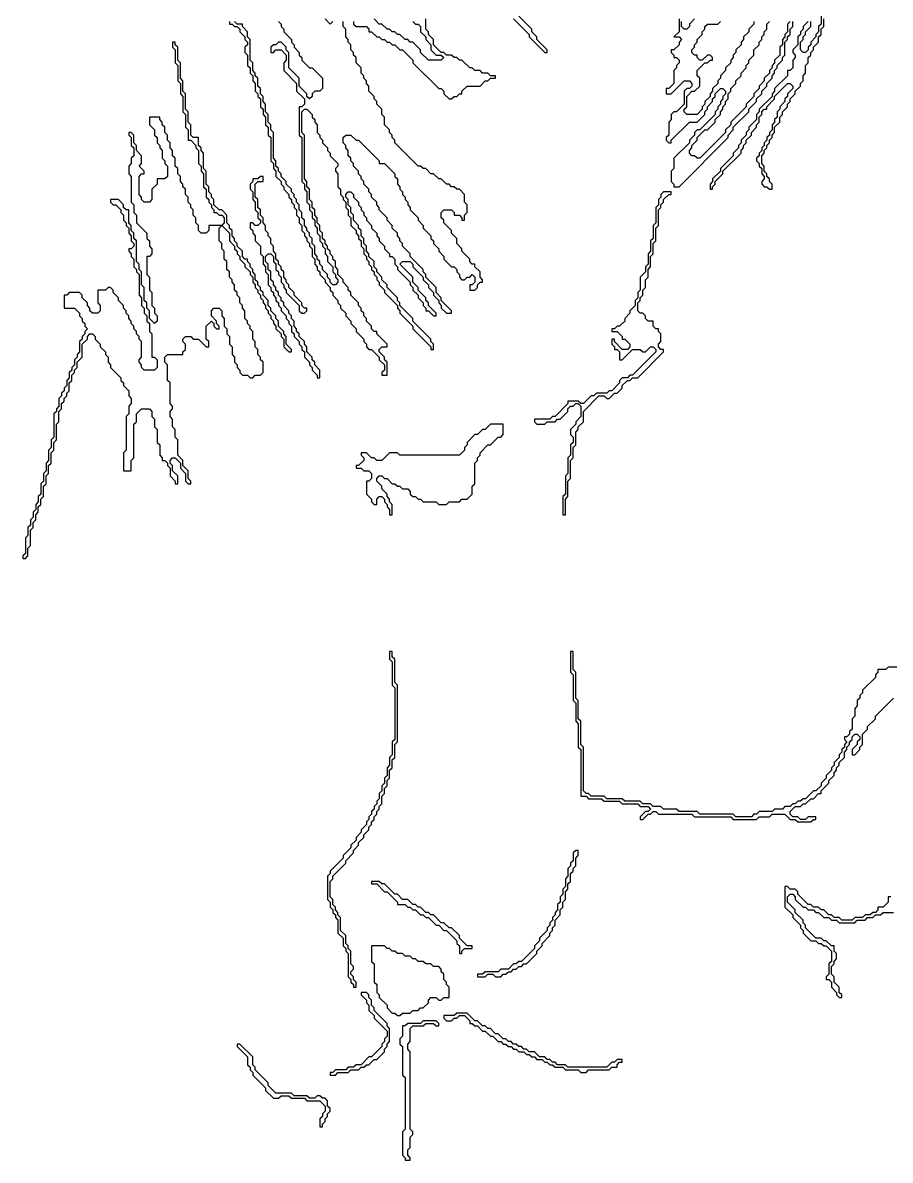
# Model space of a CAD drawing. Header units: metres. Extents: x 0 to 100, y 0 to 128.
# Drawn here: x 47.93 to 56.32, y 103.8 to 114.81 of the extents above; entities that cross this region are included whole.
import ezdxf

# ---------------------------------------------------------------- set-up
doc = ezdxf.new("R2010")
doc.units = ezdxf.units.M

msp = doc.modelspace()

# ---------------------------------------------------------------- linework, layer by layer
for points in [[(52.675, 114.85), (52.825, 114.7), (52.825, 114.675), (52.975, 114.525), (53, 114.525), (53, 114.55), (52.9, 114.65), (52.9, 114.675), (52.85, 114.725), (52.85, 114.75), (52.725, 114.875)], [(55.65, 114.875), (55.65, 114.8), (55.625, 114.775), (55.625, 114.725), (55.6, 114.7), (55.6, 114.675), (55.55, 114.625), (55.55, 114.6), (55.525, 114.575), (55.525, 114.55), (55.5, 114.525), (55.475, 114.525), (55.45, 114.55), (55.45, 114.625), (55.475, 114.65), (55.475, 114.675), (55.5, 114.7), (55.5, 114.725), (55.55, 114.775), (55.55, 114.825)], [(49.925, 114.825), (49.925, 114.8), (49.95, 114.8), (49.975, 114.775), (50, 114.775), (50.025, 114.75), (50.025, 114.725), (50.075, 114.675), (50.075, 114.65), (50.1, 114.625), (50.1, 114.6), (50.075, 114.575), (50.075, 114.525), (50.1, 114.5), (50.1, 114.4), (50.125, 114.375), (50.125, 114.325), (50.15, 114.3), (50.15, 114.25), (50.175, 114.225), (50.175, 114.15), (50.2, 114.125), (50.2, 114.1), (50.225, 114.075), (50.225, 114), (50.25, 113.975), (50.25, 113.925), (50.275, 113.9), (50.275, 113.825), (50.3, 113.8), (50.3, 113.725), (50.325, 113.7), (50.325, 113.475), (50.35, 113.45), (50.35, 113.4), (50.375, 113.375), (50.375, 113.325), (50.425, 113.275), (50.425, 113.25), (50.45, 113.225), (50.45, 113.2), (50.5, 113.15), (50.5, 113.125), (50.525, 113.1), (50.525, 113.075), (50.55, 113.05), (50.55, 113.025), (50.575, 113), (50.575, 112.95), (50.6, 112.925), (50.6, 112.875), (50.625, 112.85), (50.625, 112.8), (50.65, 112.775), (50.65, 112.75), (50.675, 112.725), (50.675, 112.7), (50.7, 112.675), (50.7, 112.65), (50.725, 112.625), (50.725, 112.55), (50.75, 112.525), (50.75, 112.475), (50.775, 112.45), (50.775, 112.425), (50.8, 112.4), (50.8, 112.375), (50.85, 112.325), (50.85, 112.3), (50.9, 112.25), (50.9, 112.225), (50.925, 112.2), (50.925, 112.175), (50.975, 112.125), (50.975, 112.1), (51, 112.075), (51, 112.05), (51.05, 112), (51.05, 111.975), (51.1, 111.925), (51.1, 111.9), (51.15, 111.85), (51.15, 111.825), (51.225, 111.75), (51.225, 111.725), (51.25, 111.7), (51.25, 111.675), (51.275, 111.65), (51.3, 111.65), (51.375, 111.575), (51.375, 111.55), (51.425, 111.5), (51.425, 111.45), (51.4, 111.425), (51.4, 111.4), (51.45, 111.4), (51.45, 111.525), (51.425, 111.55), (51.425, 111.575), (51.375, 111.625), (51.375, 111.65), (51.4, 111.675), (51.45, 111.675), (51.45, 111.7), (51.35, 111.8), (51.35, 111.825), (51.325, 111.825), (51.3, 111.85), (51.3, 111.875), (51.25, 111.925), (51.25, 111.95), (51.225, 111.975), (51.225, 112), (51.2, 112.025), (51.2, 112.05), (51.175, 112.075), (51.175, 112.1), (51.1, 112.175), (51.1, 112.2), (51.075, 112.225), (51.075, 112.25), (51.025, 112.3), (51.025, 112.325), (50.975, 112.375), (50.975, 112.425), (50.95, 112.45), (50.95, 112.5), (50.925, 112.525), (50.925, 112.55), (50.9, 112.575), (50.9, 112.6), (50.875, 112.625), (50.875, 112.65), (50.85, 112.675), (50.85, 112.7), (50.825, 112.725), (50.825, 112.775), (50.8, 112.8), (50.8, 112.85), (50.775, 112.875), (50.775, 112.925), (50.75, 112.95), (50.75, 113), (50.725, 113.025), (50.725, 113.075), (50.7, 113.1), (50.7, 113.2), (50.675, 113.225), (50.675, 113.275), (50.65, 113.3), (50.65, 113.725), (50.625, 113.75), (50.625, 113.95), (50.65, 113.975), (50.675, 113.975), (50.725, 113.925), (50.725, 113.9), (50.75, 113.875), (50.75, 113.85), (50.775, 113.825), (50.775, 113.75), (50.8, 113.725), (50.8, 113.7), (50.825, 113.675), (50.825, 113.65), (50.875, 113.6), (50.875, 113.575), (50.9, 113.55), (50.9, 113.525), (50.975, 113.45), (50.975, 113.425), (50.95, 113.4), (50.95, 113.375), (50.975, 113.35), (50.975, 113.225), (51, 113.2), (51, 113.15), (51.025, 113.125), (51.025, 113.1), (51.05, 113.075), (51.05, 113.025), (51.075, 113), (51.075, 112.95), (51.1, 112.925), (51.1, 112.85), (51.15, 112.8), (51.15, 112.775), (51.175, 112.75), (51.175, 112.725), (51.2, 112.7), (51.2, 112.65), (51.225, 112.625), (51.225, 112.575), (51.25, 112.55), (51.25, 112.525), (51.275, 112.5), (51.275, 112.475), (51.3, 112.45), (51.3, 112.425), (51.325, 112.4), (51.325, 112.375), (51.35, 112.35), (51.35, 112.325), (51.375, 112.3), (51.375, 112.275), (51.425, 112.225), (51.425, 112.2), (51.55, 112.075), (51.55, 112.05), (51.575, 112.025), (51.575, 112), (51.7, 111.875), (51.7, 111.85), (51.875, 111.675), (51.875, 111.65), (51.9, 111.65), (51.9, 111.7), (51.875, 111.725), (51.875, 111.75), (51.7, 111.925), (51.7, 111.95), (51.575, 112.075), (51.575, 112.1), (51.55, 112.125), (51.55, 112.15), (51.45, 112.25), (51.45, 112.275), (51.4, 112.325), (51.4, 112.35), (51.35, 112.4), (51.35, 112.425), (51.325, 112.45), (51.325, 112.5), (51.275, 112.55), (51.275, 112.575), (51.25, 112.6), (51.25, 112.65), (51.225, 112.675), (51.225, 112.725), (51.2, 112.75), (51.2, 112.8), (51.175, 112.825), (51.175, 112.85), (51.125, 112.9), (51.125, 112.95), (51.1, 112.975), (51.1, 113.025), (51.075, 113.05), (51.075, 113.1), (51.05, 113.125), (51.05, 113.15), (51.075, 113.175), (51.1, 113.175), (51.125, 113.15), (51.125, 113.125), (51.175, 113.075), (51.175, 113.05), (51.2, 113.025), (51.2, 113), (51.225, 112.975), (51.225, 112.95), (51.25, 112.925), (51.25, 112.9), (51.3, 112.85), (51.3, 112.825), (51.35, 112.775), (51.35, 112.75), (51.375, 112.725), (51.375, 112.7), (51.425, 112.65), (51.425, 112.625), (51.475, 112.575), (51.475, 112.55), (51.5, 112.55), (51.525, 112.525), (51.525, 112.475), (51.55, 112.45), (51.55, 112.425), (51.675, 112.3), (51.675, 112.275), (51.7, 112.25), (51.7, 112.225), (51.75, 112.175), (51.75, 112.15), (51.8, 112.1), (51.8, 112.075), (51.825, 112.05), (51.825, 112.025), (51.85, 112.025), (51.9, 111.975), (51.925, 111.975), (51.925, 112), (51.85, 112.075), (51.85, 112.1), (51.825, 112.125), (51.825, 112.15), (51.75, 112.225), (51.75, 112.25), (51.7, 112.3), (51.7, 112.35), (51.575, 112.475), (51.6, 112.5), (51.675, 112.5), (51.7, 112.475), (51.7, 112.45), (51.8, 112.35), (51.8, 112.325), (51.85, 112.275), (51.85, 112.25), (51.9, 112.2), (51.9, 112.175), (51.95, 112.125), (51.95, 112.1), (51.975, 112.075), (51.975, 112.05), (52.025, 112), (52.075, 112), (52.075, 112.025), (51.975, 112.125), (51.975, 112.15), (51.925, 112.2), (51.925, 112.25), (51.825, 112.35), (51.825, 112.375), (51.8, 112.4), (51.8, 112.425), (51.675, 112.55), (51.675, 112.575), (51.6, 112.65), (51.6, 112.675), (51.575, 112.7), (51.575, 112.725), (51.55, 112.75), (51.55, 112.775), (51.5, 112.825), (51.5, 112.85), (51.45, 112.9), (51.45, 112.925), (51.375, 113), (51.375, 113.025), (51.35, 113.05), (51.35, 113.075), (51.3, 113.125), (51.3, 113.15), (51.275, 113.175), (51.275, 113.2), (51.225, 113.25), (51.225, 113.275), (51.2, 113.3), (51.2, 113.325), (51.175, 113.35), (51.175, 113.375), (51.125, 113.425), (51.125, 113.45), (51.1, 113.475), (51.1, 113.5), (51.075, 113.525), (51.075, 113.575), (51.05, 113.6), (51.05, 113.625), (51.025, 113.65), (51.025, 113.7), (51.05, 113.725), (51.1, 113.725), (51.15, 113.675), (51.175, 113.675), (51.375, 113.475), (51.375, 113.45), (51.425, 113.45), (51.525, 113.35), (51.525, 113.325), (51.55, 113.3), (51.55, 113.25), (51.575, 113.225), (51.575, 113.2), (51.6, 113.175), (51.6, 113.15), (51.625, 113.125), (51.625, 113.1), (51.65, 113.075), (51.65, 113.05), (51.675, 113.025), (51.675, 113), (51.75, 112.925), (51.75, 112.9), (51.8, 112.85), (51.8, 112.825), (51.875, 112.75), (51.875, 112.725), (51.9, 112.7), (51.9, 112.675), (51.95, 112.625), (51.95, 112.6), (52, 112.55), (52, 112.525), (52.075, 112.45), (52.1, 112.45), (52.125, 112.425), (52.125, 112.4), (52.15, 112.375), (52.15, 112.35), (52.175, 112.325), (52.2, 112.325), (52.225, 112.35), (52.25, 112.35), (52.275, 112.375), (52.3, 112.35), (52.3, 112.3), (52.275, 112.275), (52.25, 112.275), (52.25, 112.225), (52.3, 112.225), (52.325, 112.25), (52.325, 112.275), (52.35, 112.3), (52.375, 112.3), (52.375, 112.325), (52.35, 112.35), (52.35, 112.4), (52.3, 112.45), (52.3, 112.475), (52.275, 112.475), (52.25, 112.5), (52.25, 112.525), (52.175, 112.6), (52.175, 112.625), (52.125, 112.675), (52.125, 112.725), (52.075, 112.775), (52.075, 112.8), (52, 112.875), (52, 112.9), (51.975, 112.925), (51.975, 112.975), (52, 113), (52.075, 113), (52.1, 112.975), (52.1, 112.95), (52.15, 112.95), (52.175, 112.925), (52.175, 112.9), (52.2, 112.9), (52.2, 112.95), (52.225, 112.975), (52.225, 113.05), (52.2, 113.075), (52.2, 113.15), (52.15, 113.2), (52.125, 113.2), (52.1, 113.225), (52.075, 113.225), (52.05, 113.25), (52.025, 113.25), (51.975, 113.3), (51.95, 113.3), (51.9, 113.35), (51.875, 113.35), (51.825, 113.4), (51.8, 113.4), (51.775, 113.425), (51.75, 113.425), (51.525, 113.65), (51.525, 113.675), (51.5, 113.7), (51.5, 113.725), (51.475, 113.75), (51.475, 113.775), (51.425, 113.825), (51.425, 113.9), (51.4, 113.925), (51.4, 113.975), (51.35, 114.025), (51.35, 114.05), (51.325, 114.075), (51.325, 114.1), (51.275, 114.15), (51.275, 114.2), (51.25, 114.225), (51.25, 114.25), (51.225, 114.275), (51.225, 114.3), (51.2, 114.325), (51.2, 114.375), (51.15, 114.425), (51.15, 114.475), (51.125, 114.5), (51.125, 114.525), (51.1, 114.55), (51.1, 114.6), (51.075, 114.625), (51.075, 114.65), (51.05, 114.675), (51.05, 114.75), (51.025, 114.775), (51.025, 114.825)], [(50.4, 114.825), (50.425, 114.8), (50.425, 114.775), (50.45, 114.75), (50.45, 114.725), (50.525, 114.65), (50.525, 114.625), (50.55, 114.6), (50.55, 114.575), (50.6, 114.525), (50.6, 114.5), (50.625, 114.475), (50.625, 114.45), (50.7, 114.375), (50.725, 114.375), (50.825, 114.275), (50.825, 114.175), (50.8, 114.15), (50.75, 114.15), (50.725, 114.125), (50.725, 114.1), (50.7, 114.075), (50.675, 114.1), (50.675, 114.125), (50.6, 114.2), (50.6, 114.275), (50.5, 114.375), (50.5, 114.525), (50.475, 114.55), (50.475, 114.575), (50.425, 114.625), (50.4, 114.625), (50.375, 114.6), (50.35, 114.6), (50.325, 114.575), (50.325, 114.525), (50.35, 114.525), (50.375, 114.55), (50.425, 114.55), (50.475, 114.5), (50.475, 114.45), (50.45, 114.425), (50.45, 114.35), (50.575, 114.225), (50.575, 114.15), (50.65, 114.075), (50.65, 114.025), (50.625, 114), (50.6, 114), (50.6, 113.725), (50.625, 113.7), (50.625, 113.275), (50.65, 113.25), (50.65, 113.2), (50.675, 113.175), (50.675, 113.075), (50.7, 113.05), (50.7, 113), (50.725, 112.975), (50.725, 112.925), (50.75, 112.9), (50.75, 112.85), (50.775, 112.825), (50.775, 112.775), (50.8, 112.75), (50.8, 112.7), (50.825, 112.675), (50.825, 112.65), (50.85, 112.625), (50.85, 112.575), (50.875, 112.55), (50.875, 112.5), (50.925, 112.45), (50.925, 112.4), (50.95, 112.375), (50.95, 112.35), (50.975, 112.325), (50.975, 112.3), (50.95, 112.275), (50.925, 112.275), (50.9, 112.3), (50.9, 112.325), (50.875, 112.35), (50.875, 112.375), (50.825, 112.425), (50.825, 112.45), (50.8, 112.475), (50.8, 112.5), (50.775, 112.525), (50.775, 112.55), (50.75, 112.575), (50.75, 112.65), (50.725, 112.675), (50.725, 112.725), (50.7, 112.75), (50.7, 112.775), (50.675, 112.8), (50.675, 112.825), (50.65, 112.85), (50.65, 112.9), (50.625, 112.925), (50.625, 112.975), (50.6, 113), (50.6, 113.05), (50.575, 113.075), (50.575, 113.1), (50.55, 113.125), (50.55, 113.15), (50.525, 113.175), (50.525, 113.2), (50.475, 113.25), (50.475, 113.275), (50.425, 113.325), (50.425, 113.35), (50.4, 113.375), (50.4, 113.4), (50.375, 113.425), (50.375, 113.475), (50.35, 113.5), (50.35, 113.75), (50.325, 113.775), (50.325, 113.825), (50.3, 113.85), (50.3, 113.925), (50.275, 113.95), (50.275, 114.025), (50.25, 114.05), (50.25, 114.1), (50.225, 114.125), (50.225, 114.175), (50.2, 114.2), (50.2, 114.275), (50.175, 114.3), (50.175, 114.325), (50.15, 114.35), (50.15, 114.425), (50.125, 114.45), (50.125, 114.65), (50.1, 114.675), (50.1, 114.725), (50.05, 114.775), (50.05, 114.8), (50, 114.8), (49.975, 114.825)], [(50.925, 114.825), (50.9, 114.8), (50.85, 114.85)], [(51.125, 114.825), (51.125, 114.8), (51.15, 114.775), (51.25, 114.775), (51.275, 114.75), (51.275, 114.725), (51.3, 114.725), (51.35, 114.675), (51.375, 114.675), (51.4, 114.65), (51.425, 114.65), (51.45, 114.625), (51.475, 114.625), (51.5, 114.6), (51.525, 114.6), (51.575, 114.55), (51.6, 114.55), (51.7, 114.45), (51.7, 114.425), (51.95, 114.175), (51.975, 114.175), (52, 114.15), (52, 114.125), (52.05, 114.075), (52.075, 114.075), (52.1, 114.1), (52.125, 114.1), (52.15, 114.125), (52.175, 114.125), (52.175, 114.15), (52.225, 114.2), (52.35, 114.2), (52.4, 114.25), (52.425, 114.25), (52.45, 114.275), (52.5, 114.275), (52.5, 114.3), (52.45, 114.3), (52.425, 114.325), (52.375, 114.325), (52.35, 114.35), (52.3, 114.35), (52.275, 114.375), (52.25, 114.375), (52.175, 114.45), (52.15, 114.45), (52.125, 114.475), (52.1, 114.475), (52.075, 114.5), (52.025, 114.5), (52, 114.525), (51.975, 114.525), (51.9, 114.6), (51.9, 114.65), (51.85, 114.7), (51.85, 114.725), (51.825, 114.75), (51.825, 114.85)], [(51.7, 114.825), (51.725, 114.8), (51.75, 114.8), (51.775, 114.775), (51.775, 114.725), (51.825, 114.675), (51.825, 114.65), (51.875, 114.6), (51.875, 114.55), (51.925, 114.5), (51.975, 114.5), (52, 114.475), (51.975, 114.45), (51.85, 114.45), (51.775, 114.525), (51.775, 114.55), (51.7, 114.625), (51.675, 114.625), (51.65, 114.65), (51.625, 114.65), (51.575, 114.7), (51.55, 114.7), (51.525, 114.725), (51.5, 114.725), (51.475, 114.75), (51.45, 114.75), (51.4, 114.8), (51.375, 114.8), (51.325, 114.85)], [(54.275, 114.85), (54.275, 114.725), (54.225, 114.675), (54.275, 114.675), (54.3, 114.65), (54.275, 114.625), (54.275, 114.6), (54.225, 114.55), (54.2, 114.55), (54.2, 114.525), (54.225, 114.5), (54.225, 114.475), (54.25, 114.475), (54.275, 114.45), (54.275, 114.425), (54.25, 114.4), (54.25, 114.375), (54.225, 114.35), (54.225, 114.225), (54.175, 114.175), (54.15, 114.175), (54.15, 114.125), (54.2, 114.125), (54.325, 114.25), (54.375, 114.25), (54.4, 114.225), (54.4, 114.2), (54.375, 114.175), (54.35, 114.175), (54.325, 114.15), (54.325, 114.025), (54.25, 113.95), (54.225, 113.95), (54.2, 113.925), (54.2, 113.875), (54.175, 113.85), (54.175, 113.725), (54.15, 113.7), (54.15, 113.675), (54.175, 113.65), (54.2, 113.65), (54.2, 113.675), (54.375, 113.85), (54.45, 113.85), (54.525, 113.925), (54.525, 113.95), (54.55, 113.975), (54.55, 114), (54.6, 114.05), (54.6, 114.075), (54.625, 114.1), (54.625, 114.125), (54.675, 114.175), (54.7, 114.175), (54.725, 114.15), (54.725, 114.125), (54.7, 114.1), (54.7, 114.075), (54.675, 114.05), (54.675, 114.025), (54.65, 114), (54.65, 113.975), (54.625, 113.95), (54.625, 113.925), (54.475, 113.775), (54.45, 113.775), (54.425, 113.75), (54.425, 113.725), (54.375, 113.675), (54.375, 113.65), (54.225, 113.5), (54.225, 113.4), (54.2, 113.375), (54.2, 113.275), (54.225, 113.25), (54.225, 113.225), (54.275, 113.225), (54.75, 113.7), (54.75, 113.725), (54.8, 113.775), (54.8, 113.8), (54.95, 113.95), (54.95, 113.975), (55.025, 114.05), (55.025, 114.075), (55.075, 114.125), (55.075, 114.15), (55.125, 114.2), (55.125, 114.225), (55.175, 114.275), (55.175, 114.3), (55.2, 114.325), (55.2, 114.35), (55.225, 114.375), (55.225, 114.4), (55.275, 114.45), (55.275, 114.475), (55.3, 114.5), (55.3, 114.625), (55.325, 114.65), (55.325, 114.675), (55.35, 114.7), (55.35, 114.75), (55.375, 114.775), (55.375, 114.825)], [(54.425, 114.85), (54.375, 114.8), (54.375, 114.775), (54.35, 114.75), (54.325, 114.75), (54.3, 114.775), (54.3, 114.825)], [(55, 114.825), (55, 114.8), (54.95, 114.75), (54.95, 114.725), (54.9, 114.675), (54.9, 114.65), (54.875, 114.625), (54.875, 114.6), (54.825, 114.55), (54.825, 114.525), (54.8, 114.5), (54.8, 114.475), (54.775, 114.45), (54.775, 114.425), (54.725, 114.375), (54.725, 114.35), (54.675, 114.3), (54.675, 114.275), (54.65, 114.25), (54.65, 114.225), (54.6, 114.175), (54.6, 114.15), (54.575, 114.125), (54.575, 114.1), (54.525, 114.05), (54.525, 114.025), (54.5, 114), (54.5, 113.975), (54.45, 113.925), (54.35, 113.925), (54.325, 113.95), (54.325, 113.975), (54.35, 114), (54.35, 114.1), (54.4, 114.15), (54.425, 114.15), (54.475, 114.2), (54.475, 114.275), (54.45, 114.3), (54.45, 114.35), (54.525, 114.425), (54.55, 114.425), (54.575, 114.45), (54.6, 114.45), (54.6, 114.475), (54.575, 114.5), (54.55, 114.5), (54.5, 114.45), (54.475, 114.45), (54.45, 114.475), (54.45, 114.5), (54.425, 114.5), (54.4, 114.525), (54.4, 114.55), (54.425, 114.575), (54.425, 114.6), (54.45, 114.625), (54.45, 114.65), (54.5, 114.7), (54.5, 114.725), (54.525, 114.75), (54.525, 114.775), (54.55, 114.8), (54.65, 114.8), (54.675, 114.825)], [(55.35, 114.825), (55.325, 114.8), (55.325, 114.725), (55.3, 114.7), (55.3, 114.675), (55.275, 114.65), (55.275, 114.6), (55.25, 114.575), (55.25, 114.5), (55.2, 114.45), (55.2, 114.425), (55.175, 114.4), (55.175, 114.375), (55.15, 114.35), (55.15, 114.325), (55.1, 114.275), (55.1, 114.25), (55.05, 114.2), (55.05, 114.175), (55, 114.125), (55, 114.1), (54.925, 114.025), (54.925, 114), (54.775, 113.85), (54.775, 113.825), (54.725, 113.775), (54.725, 113.75), (54.475, 113.5), (54.45, 113.5), (54.425, 113.525), (54.4, 113.525), (54.375, 113.55), (54.375, 113.575), (54.4, 113.6), (54.4, 113.625), (54.45, 113.675), (54.45, 113.7), (54.525, 113.775), (54.55, 113.775), (54.625, 113.85), (54.625, 113.875), (54.675, 113.925), (54.675, 113.95), (54.7, 113.975), (54.7, 114), (54.725, 114.025), (54.725, 114.05), (54.75, 114.075), (54.75, 114.125), (54.775, 114.15), (54.775, 114.175), (54.825, 114.225), (54.825, 114.25), (54.875, 114.3), (54.875, 114.325), (54.925, 114.375), (54.925, 114.4), (54.95, 114.425), (54.95, 114.45), (55, 114.5), (55, 114.55), (55.05, 114.6), (55.05, 114.625), (55.075, 114.65), (55.075, 114.675), (55.1, 114.7), (55.1, 114.725), (55.125, 114.75), (55.125, 114.8), (55.15, 114.825)], [(55.525, 114.825), (55.475, 114.775), (55.475, 114.75), (55.45, 114.725), (55.45, 114.7), (55.425, 114.675), (55.425, 114.6), (55.375, 114.55), (55.375, 114.525), (55.4, 114.5), (55.4, 114.475), (55.375, 114.45), (55.375, 114.375), (55.35, 114.35), (55.325, 114.35), (55.325, 114.3), (55.2, 114.175), (55.2, 114.15), (55.175, 114.125), (55.175, 114.1), (55.05, 113.975), (55.05, 113.95), (55.025, 113.925), (55.025, 113.875), (54.95, 113.8), (54.95, 113.775), (54.925, 113.75), (54.925, 113.725), (54.875, 113.675), (54.875, 113.65), (54.85, 113.625), (54.85, 113.6), (54.8, 113.55), (54.8, 113.525), (54.675, 113.4), (54.675, 113.375), (54.6, 113.3), (54.6, 113.275), (54.575, 113.25), (54.575, 113.2), (54.6, 113.2), (54.6, 113.225), (54.625, 113.25), (54.625, 113.275), (54.7, 113.35), (54.7, 113.375), (54.875, 113.55), (54.875, 113.575), (54.9, 113.6), (54.9, 113.625), (54.925, 113.65), (54.925, 113.675), (54.975, 113.725), (54.975, 113.75), (55.025, 113.8), (55.025, 113.825), (55.05, 113.85), (55.05, 113.9), (55.075, 113.925), (55.075, 113.95), (55.1, 113.975), (55.125, 113.975), (55.125, 114), (55.2, 114.075), (55.2, 114.1), (55.325, 114.225), (55.35, 114.225), (55.375, 114.2), (55.375, 114.175), (55.325, 114.125), (55.325, 114.1), (55.3, 114.075), (55.3, 114.05), (55.25, 114), (55.25, 113.975), (55.225, 113.95), (55.225, 113.9), (55.2, 113.875), (55.2, 113.85), (55.175, 113.825), (55.175, 113.775), (55.15, 113.75), (55.15, 113.725), (55.125, 113.7), (55.125, 113.675), (55.1, 113.65), (55.1, 113.625), (55.075, 113.6), (55.075, 113.575), (55.05, 113.55), (55.05, 113.525), (55.025, 113.5), (55.025, 113.475), (55.05, 113.45), (55.05, 113.425), (55.075, 113.4), (55.075, 113.35), (55.1, 113.325), (55.1, 113.3), (55.075, 113.275), (55.075, 113.25), (55.1, 113.225), (55.125, 113.225), (55.15, 113.2), (55.175, 113.2), (55.175, 113.25), (55.15, 113.275), (55.15, 113.3), (55.125, 113.325), (55.125, 113.35), (55.1, 113.375), (55.1, 113.425), (55.075, 113.45), (55.075, 113.525), (55.1, 113.55), (55.1, 113.575), (55.125, 113.6), (55.125, 113.625), (55.15, 113.65), (55.15, 113.675), (55.175, 113.7), (55.175, 113.725), (55.2, 113.75), (55.2, 113.8), (55.25, 113.85), (55.25, 113.9), (55.275, 113.925), (55.275, 113.95), (55.325, 114), (55.325, 114.025), (55.35, 114.05), (55.35, 114.075), (55.4, 114.125), (55.4, 114.15), (55.45, 114.2), (55.45, 114.225), (55.475, 114.25), (55.475, 114.3), (55.5, 114.325), (55.5, 114.4), (55.525, 114.425), (55.525, 114.475), (55.55, 114.5), (55.55, 114.525), (55.575, 114.55), (55.575, 114.575), (55.625, 114.625), (55.625, 114.675), (55.65, 114.7), (55.65, 114.75), (55.675, 114.775), (55.675, 114.85)], [(56.425, 108.575), (56.3, 108.575), (56.275, 108.55), (56.2, 108.55), (56.2, 108.525), (56.175, 108.5), (56.175, 108.475), (56.05, 108.35), (56.05, 108.325), (56.025, 108.3), (56.025, 108.275), (56, 108.25), (56, 108.2), (55.975, 108.175), (55.975, 108.1), (55.95, 108.075), (55.95, 107.975), (55.925, 107.95), (55.925, 107.925), (55.9, 107.9), (55.875, 107.9), (55.875, 107.875), (55.9, 107.85), (55.875, 107.825), (55.875, 107.8), (55.85, 107.775), (55.85, 107.75), (55.825, 107.725), (55.825, 107.7), (55.775, 107.65), (55.775, 107.625), (55.75, 107.6), (55.75, 107.575), (55.7, 107.525), (55.7, 107.5), (55.65, 107.45), (55.65, 107.425), (55.6, 107.375), (55.575, 107.375), (55.5, 107.3), (55.475, 107.3), (55.45, 107.275), (55.425, 107.275), (55.4, 107.25), (55.375, 107.25), (55.35, 107.225), (55.3, 107.225), (55.275, 107.2), (55.2, 107.2), (55.175, 107.175), (55.05, 107.175), (55.025, 107.15), (55, 107.15), (54.975, 107.125), (54.825, 107.125), (54.8, 107.15), (54.475, 107.15), (54.45, 107.175), (54.275, 107.175), (54.25, 107.2), (54.125, 107.2), (54.1, 107.225), (54.025, 107.225), (54, 107.25), (53.925, 107.25), (53.9, 107.275), (53.75, 107.275), (53.725, 107.3), (53.575, 107.3), (53.55, 107.325), (53.425, 107.325), (53.4, 107.35), (53.375, 107.35), (53.35, 107.375), (53.35, 107.8), (53.325, 107.825), (53.325, 108.05), (53.3, 108.075), (53.3, 108.25), (53.275, 108.275), (53.275, 108.525), (53.25, 108.55), (53.25, 108.725), (53.225, 108.725), (53.225, 108.525), (53.25, 108.5), (53.25, 108.25), (53.275, 108.225), (53.275, 108.05), (53.3, 108.025), (53.3, 107.8), (53.325, 107.775), (53.325, 107.325), (53.375, 107.325), (53.4, 107.3), (53.525, 107.3), (53.55, 107.275), (53.7, 107.275), (53.725, 107.25), (53.875, 107.25), (53.9, 107.225), (53.975, 107.225), (54, 107.2), (53.975, 107.175), (53.95, 107.175), (53.9, 107.125), (53.9, 107.1), (53.925, 107.1), (53.975, 107.15), (54, 107.15), (54.025, 107.175), (54.05, 107.175), (54.075, 107.15), (54.4, 107.15), (54.425, 107.125), (54.775, 107.125), (54.8, 107.1), (55.025, 107.1), (55.05, 107.125), (55.15, 107.125), (55.175, 107.15), (55.3, 107.15), (55.35, 107.1), (55.4, 107.1), (55.425, 107.075), (55.55, 107.075), (55.575, 107.1), (55.6, 107.1), (55.6, 107.125), (55.525, 107.125), (55.5, 107.1), (55.45, 107.1), (55.425, 107.125), (55.375, 107.125), (55.35, 107.15), (55.35, 107.175), (55.4, 107.225), (55.45, 107.225), (55.475, 107.25), (55.5, 107.25), (55.55, 107.3), (55.575, 107.3), (55.625, 107.35), (55.65, 107.35), (55.65, 107.375), (55.725, 107.45), (55.725, 107.475), (55.775, 107.525), (55.775, 107.55), (55.8, 107.575), (55.8, 107.6), (55.825, 107.625), (55.825, 107.65), (55.875, 107.7), (55.875, 107.75), (55.9, 107.775), (55.9, 107.8), (55.925, 107.825), (55.925, 107.85), (55.95, 107.875), (55.95, 107.9), (55.975, 107.925), (56, 107.925), (56.025, 107.9), (56.025, 107.875), (56, 107.85), (56, 107.825), (55.95, 107.775), (55.95, 107.725), (55.975, 107.725), (56.025, 107.775), (56.025, 107.8), (56.05, 107.825), (56.05, 107.925), (56.1, 107.975), (56.1, 108), (56.175, 108.075), (56.175, 108.1), (56.35, 108.275)], [(56.325, 106.35), (56.3, 106.35), (56.3, 106.3), (56.25, 106.25), (56.2, 106.25), (56.2, 106.225), (56.175, 106.2), (56.15, 106.2), (56.125, 106.175), (56.075, 106.175), (56.05, 106.15), (55.975, 106.15), (55.95, 106.125), (55.85, 106.125), (55.825, 106.15), (55.775, 106.15), (55.75, 106.175), (55.725, 106.175), (55.675, 106.225), (55.65, 106.225), (55.625, 106.25), (55.575, 106.25), (55.55, 106.275), (55.525, 106.275), (55.425, 106.375), (55.425, 106.4), (55.4, 106.425), (55.35, 106.425), (55.325, 106.45), (55.3, 106.45), (55.3, 106.25), (55.375, 106.175), (55.375, 106.15), (55.45, 106.075), (55.45, 106.05), (55.475, 106.025), (55.475, 106), (55.55, 105.925), (55.6, 105.925), (55.625, 105.9), (55.65, 105.9), (55.675, 105.875), (55.7, 105.875), (55.75, 105.825), (55.75, 105.725), (55.725, 105.7), (55.725, 105.6), (55.7, 105.575), (55.7, 105.55), (55.725, 105.55), (55.75, 105.525), (55.75, 105.475), (55.8, 105.425), (55.8, 105.4), (55.825, 105.375), (55.85, 105.375), (55.85, 105.4), (55.825, 105.425), (55.825, 105.475), (55.775, 105.525), (55.775, 105.575), (55.75, 105.6), (55.75, 105.675), (55.775, 105.7), (55.775, 105.725), (55.8, 105.75), (55.8, 105.8), (55.775, 105.825), (55.775, 105.875), (55.75, 105.875), (55.7, 105.925), (55.675, 105.925), (55.65, 105.95), (55.6, 105.95), (55.5, 106.05), (55.5, 106.075), (55.475, 106.1), (55.475, 106.125), (55.4, 106.2), (55.4, 106.225), (55.325, 106.3), (55.325, 106.35), (55.35, 106.375), (55.375, 106.375), (55.4, 106.35), (55.4, 106.325), (55.475, 106.25), (55.5, 106.25), (55.525, 106.225), (55.575, 106.225), (55.6, 106.2), (55.625, 106.2), (55.675, 106.15), (55.725, 106.15), (55.75, 106.125), (55.8, 106.125), (55.825, 106.1), (55.975, 106.1), (56, 106.125), (56.075, 106.125), (56.1, 106.15), (56.15, 106.15), (56.175, 106.175), (56.225, 106.175), (56.25, 106.2), (56.35, 106.2)]]:
    msp.add_lwpolyline(points)
for points in [[(49.375, 114.625), (49.375, 114.575), (49.4, 114.55), (49.4, 114.425), (49.425, 114.4), (49.425, 114.25), (49.45, 114.225), (49.45, 114.125), (49.475, 114.1), (49.475, 113.95), (49.5, 113.925), (49.5, 113.8), (49.525, 113.775), (49.525, 113.675), (49.55, 113.675), (49.6, 113.625), (49.6, 113.6), (49.625, 113.575), (49.625, 113.45), (49.65, 113.425), (49.65, 113.375), (49.675, 113.35), (49.675, 113.225), (49.7, 113.2), (49.7, 113.125), (49.725, 113.1), (49.725, 113.075), (49.75, 113.05), (49.75, 113.025), (49.775, 113), (49.775, 112.975), (49.8, 112.975), (49.825, 112.95), (49.85, 112.95), (49.875, 112.925), (49.875, 112.875), (49.85, 112.85), (49.725, 112.85), (49.725, 112.8), (49.7, 112.775), (49.65, 112.775), (49.625, 112.8), (49.625, 112.85), (49.6, 112.875), (49.6, 112.925), (49.575, 112.95), (49.575, 113), (49.55, 113.025), (49.55, 113.05), (49.525, 113.075), (49.525, 113.125), (49.5, 113.15), (49.5, 113.2), (49.475, 113.225), (49.475, 113.25), (49.45, 113.275), (49.45, 113.325), (49.425, 113.35), (49.425, 113.4), (49.4, 113.425), (49.4, 113.5), (49.375, 113.525), (49.375, 113.575), (49.35, 113.6), (49.35, 113.65), (49.325, 113.675), (49.325, 113.725), (49.3, 113.75), (49.3, 113.8), (49.275, 113.825), (49.275, 113.85), (49.25, 113.875), (49.25, 113.9), (49.15, 113.9), (49.15, 113.825), (49.2, 113.775), (49.2, 113.725), (49.225, 113.7), (49.225, 113.65), (49.25, 113.625), (49.25, 113.6), (49.275, 113.575), (49.275, 113.5), (49.3, 113.475), (49.3, 113.45), (49.325, 113.425), (49.325, 113.325), (49.3, 113.3), (49.225, 113.3), (49.225, 113.25), (49.175, 113.2), (49.175, 113.1), (49.15, 113.075), (49.1, 113.075), (49.075, 113.1), (49.075, 113.125), (49.05, 113.15), (49.05, 113.325), (49.075, 113.35), (49.1, 113.35), (49.1, 113.375), (49.05, 113.425), (49.075, 113.45), (49.075, 113.525), (49.025, 113.575), (49.025, 113.625), (49, 113.65), (49, 113.725), (48.975, 113.75), (48.95, 113.75), (48.95, 113.725), (48.975, 113.7), (48.975, 113.625), (49, 113.6), (49, 113.525), (48.975, 113.5), (48.975, 113.45), (48.95, 113.425), (48.95, 113.35), (48.975, 113.325), (48.975, 113.075), (49, 113.05), (49, 112.975), (49.025, 112.95), (49.025, 112.875), (49.125, 112.775), (49.125, 112.725), (49.15, 112.7), (49.15, 112.65), (49.175, 112.625), (49.175, 112.575), (49.15, 112.55), (49.125, 112.55), (49.125, 112.375), (49.15, 112.35), (49.15, 112.225), (49.175, 112.2), (49.175, 112.075), (49.2, 112.05), (49.2, 112), (49.225, 111.975), (49.225, 111.925), (49.2, 111.9), (49.15, 111.95), (49.15, 112.025), (49.125, 112.05), (49.125, 112.1), (49.1, 112.125), (49.1, 112.25), (49.075, 112.275), (49.075, 112.4), (49.05, 112.425), (49.05, 112.475), (49.025, 112.5), (49.025, 112.7), (49, 112.725), (49, 112.775), (48.975, 112.8), (48.975, 112.85), (48.95, 112.875), (48.95, 113), (48.925, 113), (48.9, 113.025), (48.9, 113.05), (48.85, 113.1), (48.775, 113.1), (48.775, 113.075), (48.8, 113.05), (48.825, 113.05), (48.875, 113), (48.875, 112.975), (48.9, 112.95), (48.9, 112.9), (48.925, 112.875), (48.925, 112.85), (48.95, 112.825), (48.95, 112.775), (48.975, 112.75), (48.975, 112.7), (49, 112.675), (49, 112.65), (48.975, 112.625), (48.95, 112.625), (48.95, 112.6), (48.975, 112.575), (48.975, 112.55), (49, 112.525), (49, 112.45), (49.025, 112.425), (49.025, 112.4), (49.05, 112.375), (49.05, 112.175), (49.075, 112.15), (49.075, 112.075), (49.1, 112.05), (49.1, 112), (49.125, 111.975), (49.125, 111.925), (49.15, 111.9), (49.15, 111.825), (49.175, 111.8), (49.175, 111.575), (49.2, 111.575), (49.225, 111.55), (49.225, 111.475), (49.2, 111.45), (49.1, 111.45), (49.075, 111.475), (49.075, 111.5), (49.05, 111.525), (49.05, 111.55), (49.075, 111.575), (49.075, 111.725), (49.05, 111.75), (49.05, 111.775), (49.025, 111.8), (49.025, 111.825), (49, 111.85), (49, 111.875), (48.975, 111.9), (48.975, 111.925), (48.95, 111.95), (48.95, 111.975), (48.925, 112), (48.925, 112.025), (48.9, 112.05), (48.9, 112.075), (48.85, 112.125), (48.85, 112.15), (48.8, 112.2), (48.8, 112.225), (48.775, 112.25), (48.75, 112.25), (48.725, 112.225), (48.65, 112.225), (48.65, 112.1), (48.675, 112.075), (48.675, 112.025), (48.65, 112), (48.6, 112), (48.575, 112.025), (48.575, 112.05), (48.55, 112.075), (48.55, 112.1), (48.5, 112.15), (48.5, 112.175), (48.475, 112.2), (48.375, 112.2), (48.35, 112.175), (48.325, 112.175), (48.325, 112.05), (48.425, 112.05), (48.475, 112), (48.475, 111.975), (48.5, 111.95), (48.5, 111.925), (48.525, 111.9), (48.525, 111.875), (48.55, 111.85), (48.525, 111.825), (48.525, 111.8), (48.5, 111.775), (48.5, 111.75), (48.475, 111.725), (48.475, 111.625), (48.45, 111.6), (48.45, 111.575), (48.425, 111.55), (48.425, 111.5), (48.4, 111.475), (48.4, 111.45), (48.375, 111.425), (48.375, 111.375), (48.35, 111.35), (48.35, 111.3), (48.325, 111.275), (48.325, 111.25), (48.3, 111.225), (48.3, 111.2), (48.275, 111.175), (48.275, 111.1), (48.25, 111.075), (48.25, 111.05), (48.225, 111.025), (48.225, 110.8), (48.2, 110.775), (48.2, 110.7), (48.175, 110.675), (48.175, 110.575), (48.15, 110.55), (48.15, 110.475), (48.125, 110.45), (48.125, 110.375), (48.1, 110.35), (48.1, 110.25), (48.075, 110.225), (48.075, 110.175), (48.05, 110.15), (48.05, 110.1), (48.025, 110.075), (48.025, 110.025), (48, 110), (48, 109.95), (47.975, 109.925), (47.975, 109.85), (47.95, 109.825), (47.95, 109.675), (47.925, 109.65), (47.925, 109.625), (47.95, 109.625), (47.975, 109.65), (47.975, 109.725), (48, 109.75), (48, 109.9), (48.025, 109.925), (48.025, 109.975), (48.05, 110), (48.05, 110.05), (48.075, 110.075), (48.075, 110.125), (48.1, 110.15), (48.1, 110.2), (48.125, 110.225), (48.125, 110.325), (48.15, 110.35), (48.15, 110.425), (48.175, 110.45), (48.175, 110.525), (48.2, 110.55), (48.2, 110.65), (48.225, 110.675), (48.225, 110.75), (48.25, 110.775), (48.25, 110.925), (48.275, 110.95), (48.275, 111.05), (48.3, 111.075), (48.3, 111.125), (48.325, 111.15), (48.325, 111.175), (48.35, 111.2), (48.35, 111.225), (48.375, 111.25), (48.375, 111.325), (48.4, 111.35), (48.4, 111.4), (48.425, 111.425), (48.425, 111.45), (48.45, 111.475), (48.45, 111.525), (48.5, 111.575), (48.5, 111.7), (48.55, 111.75), (48.55, 111.775), (48.575, 111.8), (48.6, 111.8), (48.625, 111.775), (48.625, 111.75), (48.675, 111.7), (48.675, 111.675), (48.725, 111.625), (48.725, 111.6), (48.75, 111.575), (48.75, 111.525), (48.775, 111.5), (48.775, 111.475), (48.875, 111.375), (48.875, 111.35), (48.9, 111.325), (48.9, 111.3), (48.95, 111.25), (48.95, 111.2), (48.975, 111.175), (48.975, 111.125), (48.95, 111.1), (48.95, 111.025), (48.925, 111), (48.925, 110.675), (48.9, 110.65), (48.9, 110.475), (48.975, 110.475), (48.975, 110.575), (49, 110.6), (49, 110.925), (49.025, 110.95), (49.025, 111.025), (49.075, 111.075), (49.15, 111.075), (49.175, 111.05), (49.175, 111), (49.2, 110.975), (49.2, 110.9), (49.225, 110.875), (49.225, 110.75), (49.25, 110.725), (49.25, 110.625), (49.275, 110.6), (49.275, 110.575), (49.3, 110.575), (49.325, 110.55), (49.325, 110.525), (49.35, 110.5), (49.35, 110.425), (49.4, 110.375), (49.4, 110.35), (49.425, 110.35), (49.425, 110.425), (49.375, 110.475), (49.375, 110.525), (49.35, 110.55), (49.35, 110.575), (49.375, 110.6), (49.4, 110.6), (49.45, 110.55), (49.45, 110.5), (49.5, 110.45), (49.5, 110.375), (49.525, 110.35), (49.55, 110.35), (49.55, 110.375), (49.525, 110.4), (49.525, 110.475), (49.475, 110.525), (49.475, 110.575), (49.425, 110.625), (49.425, 110.775), (49.4, 110.8), (49.4, 110.875), (49.375, 110.9), (49.375, 110.975), (49.35, 111), (49.35, 111.05), (49.375, 111.075), (49.375, 111.1), (49.35, 111.125), (49.35, 111.325), (49.325, 111.35), (49.325, 111.5), (49.3, 111.525), (49.3, 111.575), (49.325, 111.6), (49.475, 111.6), (49.475, 111.625), (49.5, 111.65), (49.5, 111.7), (49.475, 111.725), (49.475, 111.75), (49.5, 111.775), (49.55, 111.775), (49.575, 111.75), (49.625, 111.75), (49.7, 111.675), (49.725, 111.675), (49.725, 111.725), (49.7, 111.75), (49.7, 111.875), (49.75, 111.925), (49.775, 111.9), (49.775, 111.875), (49.8, 111.85), (49.825, 111.85), (49.825, 111.875), (49.8, 111.9), (49.8, 111.925), (49.75, 111.975), (49.75, 112.025), (49.775, 112.05), (49.825, 112.05), (49.85, 112.025), (49.85, 111.975), (49.875, 111.95), (49.875, 111.875), (49.9, 111.85), (49.9, 111.8), (49.925, 111.775), (49.925, 111.7), (49.95, 111.675), (49.95, 111.6), (49.975, 111.575), (49.975, 111.525), (50, 111.5), (50, 111.475), (50.025, 111.45), (50.025, 111.425), (50.05, 111.4), (50.1, 111.4), (50.125, 111.375), (50.15, 111.375), (50.175, 111.4), (50.225, 111.4), (50.25, 111.425), (50.25, 111.525), (50.225, 111.55), (50.225, 111.575), (50.2, 111.6), (50.2, 111.65), (50.175, 111.675), (50.175, 111.725), (50.15, 111.75), (50.15, 111.825), (50.125, 111.85), (50.125, 111.875), (50.1, 111.9), (50.1, 111.925), (50.075, 111.95), (50.075, 112.025), (50.05, 112.05), (50.05, 112.075), (50.025, 112.1), (50.025, 112.15), (50, 112.175), (50, 112.2), (49.975, 112.225), (49.975, 112.275), (49.95, 112.3), (49.95, 112.325), (49.925, 112.35), (49.925, 112.4), (49.9, 112.425), (49.9, 112.5), (49.875, 112.525), (49.875, 112.6), (49.85, 112.625), (49.85, 112.675), (49.825, 112.7), (49.825, 112.825), (49.85, 112.85), (49.925, 112.775), (49.925, 112.7), (49.975, 112.65), (49.975, 112.625), (50, 112.6), (50, 112.575), (50.025, 112.55), (50.025, 112.525), (50.075, 112.475), (50.075, 112.45), (50.125, 112.4), (50.125, 112.375), (50.15, 112.35), (50.15, 112.3), (50.175, 112.275), (50.175, 112.25), (50.2, 112.225), (50.2, 112.2), (50.225, 112.175), (50.225, 112.15), (50.25, 112.125), (50.25, 112.1), (50.275, 112.075), (50.275, 112.05), (50.3, 112.025), (50.3, 112), (50.325, 111.975), (50.325, 111.95), (50.35, 111.925), (50.35, 111.9), (50.375, 111.875), (50.375, 111.85), (50.425, 111.8), (50.425, 111.775), (50.45, 111.75), (50.45, 111.675), (50.5, 111.625), (50.525, 111.625), (50.525, 111.65), (50.475, 111.7), (50.475, 111.775), (50.45, 111.8), (50.45, 111.825), (50.4, 111.875), (50.4, 111.925), (50.375, 111.95), (50.375, 111.975), (50.325, 112.025), (50.325, 112.05), (50.3, 112.075), (50.3, 112.125), (50.25, 112.175), (50.25, 112.2), (50.225, 112.225), (50.225, 112.25), (50.2, 112.275), (50.2, 112.3), (50.175, 112.325), (50.175, 112.375), (50.15, 112.4), (50.15, 112.425), (50.125, 112.45), (50.125, 112.475), (50.1, 112.5), (50.1, 112.525), (50.075, 112.525), (50.05, 112.55), (50.05, 112.6), (50, 112.65), (50, 112.675), (49.975, 112.7), (49.975, 112.725), (49.95, 112.75), (49.95, 112.8), (49.925, 112.825), (49.925, 112.85), (49.9, 112.875), (49.9, 112.95), (49.85, 113), (49.825, 113), (49.775, 113.05), (49.775, 113.1), (49.75, 113.125), (49.75, 113.15), (49.725, 113.175), (49.725, 113.225), (49.7, 113.25), (49.7, 113.375), (49.675, 113.4), (49.675, 113.55), (49.65, 113.575), (49.65, 113.6), (49.625, 113.625), (49.625, 113.7), (49.575, 113.7), (49.55, 113.725), (49.55, 113.825), (49.525, 113.85), (49.525, 113.95), (49.5, 113.975), (49.5, 114.125), (49.475, 114.15), (49.475, 114.25), (49.45, 114.275), (49.45, 114.425), (49.425, 114.45), (49.425, 114.575), (49.4, 114.6), (49.4, 114.625)], [(50.225, 113.325), (50.2, 113.3), (50.15, 113.3), (50.15, 113.275), (50.125, 113.25), (50.125, 113.2), (50.15, 113.175), (50.15, 113.1), (50.175, 113.075), (50.175, 113), (50.2, 112.975), (50.2, 112.925), (50.225, 112.9), (50.225, 112.875), (50.2, 112.85), (50.175, 112.85), (50.15, 112.875), (50.125, 112.875), (50.125, 112.825), (50.15, 112.8), (50.15, 112.775), (50.175, 112.75), (50.175, 112.7), (50.225, 112.65), (50.225, 112.575), (50.25, 112.55), (50.25, 112.475), (50.275, 112.45), (50.275, 112.4), (50.3, 112.375), (50.3, 112.275), (50.325, 112.25), (50.325, 112.225), (50.35, 112.2), (50.35, 112.175), (50.375, 112.15), (50.375, 112.125), (50.4, 112.1), (50.4, 112.075), (50.425, 112.05), (50.425, 112.025), (50.475, 111.975), (50.475, 111.95), (50.5, 111.925), (50.5, 111.9), (50.525, 111.875), (50.525, 111.825), (50.55, 111.8), (50.55, 111.775), (50.6, 111.725), (50.6, 111.7), (50.625, 111.675), (50.625, 111.65), (50.65, 111.625), (50.65, 111.575), (50.7, 111.525), (50.7, 111.5), (50.725, 111.475), (50.725, 111.45), (50.775, 111.4), (50.775, 111.375), (50.8, 111.375), (50.8, 111.45), (50.75, 111.5), (50.75, 111.525), (50.725, 111.55), (50.725, 111.575), (50.675, 111.625), (50.675, 111.675), (50.65, 111.7), (50.65, 111.725), (50.6, 111.775), (50.6, 111.8), (50.575, 111.825), (50.575, 111.85), (50.55, 111.875), (50.55, 111.925), (50.525, 111.95), (50.525, 111.975), (50.5, 112), (50.5, 112.025), (50.45, 112.075), (50.45, 112.1), (50.425, 112.125), (50.425, 112.15), (50.4, 112.175), (50.4, 112.2), (50.375, 112.225), (50.375, 112.25), (50.35, 112.275), (50.35, 112.3), (50.325, 112.325), (50.325, 112.4), (50.3, 112.425), (50.3, 112.475), (50.275, 112.5), (50.275, 112.55), (50.3, 112.575), (50.325, 112.575), (50.35, 112.55), (50.35, 112.5), (50.375, 112.475), (50.375, 112.425), (50.4, 112.4), (50.4, 112.375), (50.425, 112.35), (50.425, 112.3), (50.45, 112.275), (50.45, 112.25), (50.475, 112.225), (50.475, 112.2), (50.6, 112.075), (50.6, 112.025), (50.625, 112), (50.65, 112), (50.675, 112.025), (50.675, 112.05), (50.65, 112.05), (50.625, 112.075), (50.625, 112.1), (50.55, 112.175), (50.55, 112.2), (50.5, 112.25), (50.5, 112.275), (50.475, 112.3), (50.475, 112.325), (50.45, 112.35), (50.45, 112.4), (50.425, 112.425), (50.425, 112.45), (50.4, 112.475), (50.4, 112.5), (50.375, 112.525), (50.375, 112.575), (50.35, 112.6), (50.35, 112.65), (50.325, 112.675), (50.325, 112.725), (50.3, 112.75), (50.3, 112.775), (50.275, 112.8), (50.275, 112.85), (50.25, 112.875), (50.25, 112.925), (50.225, 112.95), (50.225, 113), (50.2, 113.025), (50.2, 113.1), (50.175, 113.125), (50.175, 113.25), (50.2, 113.275), (50.25, 113.275), (50.25, 113.325)], [(54.125, 113.175), (54.1, 113.15), (54.1, 113.125), (54.075, 113.1), (54.075, 113.05), (54.05, 113.025), (54.05, 112.875), (54.025, 112.85), (54.025, 112.725), (54, 112.7), (54, 112.6), (53.975, 112.575), (53.975, 112.475), (53.95, 112.45), (53.95, 112.4), (53.9, 112.35), (53.9, 112.225), (53.875, 112.2), (53.875, 112.15), (53.85, 112.125), (53.85, 112.075), (53.8, 112.025), (53.8, 112), (53.75, 111.95), (53.75, 111.925), (53.7, 111.875), (53.675, 111.875), (53.65, 111.85), (53.625, 111.85), (53.625, 111.825), (53.675, 111.825), (53.725, 111.775), (53.725, 111.75), (53.75, 111.75), (53.8, 111.7), (53.8, 111.675), (53.775, 111.65), (53.725, 111.65), (53.65, 111.725), (53.65, 111.75), (53.625, 111.75), (53.625, 111.7), (53.65, 111.675), (53.65, 111.65), (53.675, 111.65), (53.7, 111.625), (53.7, 111.55), (53.725, 111.55), (53.825, 111.65), (53.9, 111.65), (53.925, 111.625), (53.95, 111.625), (54, 111.675), (54.025, 111.675), (54.05, 111.65), (54.05, 111.625), (53.825, 111.4), (53.8, 111.4), (53.775, 111.375), (53.725, 111.375), (53.7, 111.35), (53.7, 111.325), (53.625, 111.25), (53.6, 111.25), (53.575, 111.225), (53.475, 111.225), (53.45, 111.2), (53.425, 111.2), (53.35, 111.125), (53.325, 111.125), (53.3, 111.15), (53.2, 111.15), (53.2, 111.125), (53.075, 111), (53.05, 111), (53.025, 110.975), (52.875, 110.975), (52.875, 110.95), (52.9, 110.925), (52.975, 110.925), (53, 110.95), (53.075, 110.95), (53.1, 110.975), (53.125, 110.975), (53.2, 111.05), (53.2, 111.075), (53.225, 111.1), (53.25, 111.1), (53.275, 111.125), (53.3, 111.125), (53.325, 111.1), (53.325, 111), (53.275, 110.95), (53.275, 110.925), (53.225, 110.875), (53.225, 110.825), (53.25, 110.8), (53.25, 110.75), (53.225, 110.725), (53.225, 110.625), (53.2, 110.6), (53.2, 110.45), (53.175, 110.425), (53.175, 110.25), (53.15, 110.225), (53.15, 110.05), (53.175, 110.05), (53.175, 110.2), (53.2, 110.225), (53.2, 110.375), (53.225, 110.4), (53.225, 110.575), (53.25, 110.6), (53.25, 110.7), (53.275, 110.725), (53.275, 110.85), (53.3, 110.875), (53.3, 110.9), (53.35, 110.95), (53.35, 111.05), (53.5, 111.2), (53.55, 111.2), (53.575, 111.175), (53.6, 111.175), (53.65, 111.225), (53.675, 111.225), (53.725, 111.275), (53.725, 111.3), (53.775, 111.35), (53.8, 111.35), (53.825, 111.375), (53.875, 111.375), (54.125, 111.625), (54.125, 111.65), (54.1, 111.65), (54.075, 111.675), (54.075, 111.7), (54.1, 111.725), (54.1, 111.8), (54.075, 111.825), (54.075, 111.85), (54.05, 111.85), (54.025, 111.875), (54.025, 111.925), (53.975, 111.925), (53.95, 111.95), (53.95, 111.975), (53.925, 112), (53.9, 112), (53.875, 112.025), (53.875, 112.1), (53.9, 112.125), (53.9, 112.15), (53.925, 112.175), (53.925, 112.225), (53.95, 112.25), (53.95, 112.325), (53.975, 112.35), (53.975, 112.425), (54, 112.45), (54, 112.55), (54.025, 112.575), (54.025, 112.675), (54.05, 112.7), (54.05, 112.825), (54.075, 112.85), (54.075, 113), (54.1, 113.025), (54.1, 113.05), (54.125, 113.075), (54.125, 113.1), (54.175, 113.15), (54.2, 113.15), (54.2, 113.175)], [(52.45, 110.925), (52.4, 110.875), (52.375, 110.875), (52.325, 110.825), (52.3, 110.825), (52.225, 110.75), (52.225, 110.725), (52.2, 110.7), (52.2, 110.675), (52.15, 110.625), (51.575, 110.625), (51.55, 110.65), (51.475, 110.65), (51.4, 110.575), (51.35, 110.575), (51.325, 110.6), (51.3, 110.6), (51.25, 110.65), (51.2, 110.65), (51.2, 110.625), (51.225, 110.6), (51.225, 110.575), (51.175, 110.525), (51.15, 110.525), (51.15, 110.5), (51.2, 110.5), (51.225, 110.475), (51.275, 110.475), (51.3, 110.45), (51.3, 110.4), (51.275, 110.375), (51.25, 110.375), (51.25, 110.25), (51.3, 110.2), (51.3, 110.175), (51.325, 110.15), (51.35, 110.15), (51.35, 110.2), (51.375, 110.225), (51.4, 110.225), (51.425, 110.2), (51.425, 110.175), (51.45, 110.15), (51.45, 110.125), (51.475, 110.1), (51.475, 110.05), (51.5, 110.05), (51.5, 110.15), (51.475, 110.175), (51.475, 110.2), (51.45, 110.225), (51.45, 110.25), (51.4, 110.3), (51.4, 110.325), (51.35, 110.375), (51.35, 110.4), (51.375, 110.425), (51.4, 110.425), (51.425, 110.4), (51.45, 110.4), (51.5, 110.35), (51.525, 110.35), (51.55, 110.325), (51.575, 110.325), (51.6, 110.3), (51.65, 110.3), (51.675, 110.275), (51.675, 110.25), (51.7, 110.225), (51.725, 110.225), (51.75, 110.2), (51.775, 110.2), (51.8, 110.175), (51.925, 110.175), (51.95, 110.15), (52.025, 110.15), (52.05, 110.175), (52.15, 110.175), (52.175, 110.2), (52.225, 110.2), (52.275, 110.25), (52.275, 110.325), (52.3, 110.35), (52.3, 110.55), (52.325, 110.575), (52.325, 110.6), (52.35, 110.625), (52.35, 110.65), (52.425, 110.725), (52.45, 110.725), (52.525, 110.8), (52.55, 110.8), (52.575, 110.825), (52.575, 110.925)], [(51.475, 108.725), (51.475, 108.65), (51.5, 108.625), (51.5, 108.4), (51.525, 108.375), (51.525, 107.875), (51.5, 107.85), (51.5, 107.725), (51.475, 107.7), (51.475, 107.625), (51.45, 107.6), (51.45, 107.525), (51.425, 107.5), (51.425, 107.45), (51.4, 107.425), (51.4, 107.375), (51.375, 107.35), (51.375, 107.3), (51.35, 107.275), (51.35, 107.25), (51.325, 107.225), (51.325, 107.2), (51.3, 107.175), (51.3, 107.15), (51.275, 107.125), (51.275, 107.1), (51.25, 107.075), (51.25, 107.05), (51.2, 107), (51.2, 106.975), (51.15, 106.925), (51.15, 106.9), (51.1, 106.85), (51.1, 106.825), (51.025, 106.75), (51.025, 106.725), (50.9, 106.6), (50.9, 106.575), (50.875, 106.55), (50.875, 106.325), (50.9, 106.3), (50.9, 106.25), (50.925, 106.225), (50.925, 106.2), (50.95, 106.175), (50.95, 106.15), (50.975, 106.125), (50.975, 106), (51.025, 105.95), (51.025, 105.875), (51.05, 105.85), (51.05, 105.825), (51.075, 105.8), (51.075, 105.575), (51.1, 105.55), (51.1, 105.525), (51.125, 105.5), (51.125, 105.475), (51.15, 105.475), (51.15, 105.525), (51.125, 105.55), (51.125, 105.575), (51.1, 105.6), (51.1, 105.625), (51.125, 105.65), (51.125, 105.675), (51.1, 105.7), (51.1, 105.825), (51.075, 105.85), (51.075, 105.875), (51.05, 105.9), (51.05, 105.975), (51, 106.025), (51, 106.15), (50.975, 106.175), (50.975, 106.2), (50.95, 106.225), (50.95, 106.25), (50.925, 106.275), (50.925, 106.325), (50.9, 106.35), (50.9, 106.5), (50.925, 106.525), (50.925, 106.55), (51.05, 106.675), (51.05, 106.7), (51.125, 106.775), (51.125, 106.8), (51.175, 106.85), (51.175, 106.875), (51.225, 106.925), (51.225, 106.95), (51.275, 107), (51.275, 107.025), (51.3, 107.05), (51.3, 107.075), (51.325, 107.1), (51.325, 107.125), (51.35, 107.15), (51.35, 107.175), (51.375, 107.2), (51.375, 107.225), (51.4, 107.25), (51.4, 107.325), (51.425, 107.35), (51.425, 107.4), (51.45, 107.425), (51.45, 107.475), (51.475, 107.5), (51.475, 107.575), (51.5, 107.6), (51.5, 107.675), (51.525, 107.7), (51.525, 107.825), (51.55, 107.85), (51.55, 108.4), (51.525, 108.425), (51.525, 108.65), (51.5, 108.675), (51.5, 108.725)], [(53.275, 106.8), (53.25, 106.775), (53.25, 106.7), (53.225, 106.675), (53.225, 106.65), (53.2, 106.625), (53.2, 106.55), (53.175, 106.525), (53.175, 106.45), (53.15, 106.425), (53.15, 106.375), (53.125, 106.35), (53.125, 106.3), (53.1, 106.275), (53.1, 106.225), (53.075, 106.2), (53.075, 106.175), (53.05, 106.15), (53.05, 106.125), (53.025, 106.1), (53.025, 106.075), (53, 106.05), (53, 106.025), (52.925, 105.95), (52.925, 105.925), (52.875, 105.875), (52.875, 105.85), (52.75, 105.725), (52.725, 105.725), (52.7, 105.7), (52.675, 105.7), (52.625, 105.65), (52.55, 105.65), (52.525, 105.625), (52.4, 105.625), (52.375, 105.6), (52.325, 105.6), (52.325, 105.575), (52.4, 105.575), (52.425, 105.6), (52.475, 105.6), (52.5, 105.575), (52.55, 105.575), (52.575, 105.6), (52.6, 105.6), (52.625, 105.625), (52.65, 105.625), (52.675, 105.65), (52.7, 105.65), (52.725, 105.675), (52.75, 105.675), (52.775, 105.7), (52.8, 105.7), (52.9, 105.8), (52.9, 105.825), (52.95, 105.875), (52.95, 105.9), (53.025, 105.975), (53.025, 106), (53.05, 106.025), (53.05, 106.05), (53.075, 106.075), (53.075, 106.125), (53.125, 106.175), (53.125, 106.225), (53.15, 106.25), (53.15, 106.3), (53.175, 106.325), (53.175, 106.4), (53.2, 106.425), (53.2, 106.475), (53.225, 106.5), (53.225, 106.575), (53.25, 106.6), (53.25, 106.625), (53.275, 106.65), (53.275, 106.725), (53.3, 106.75), (53.3, 106.8)], [(51.3, 106.5), (51.3, 106.475), (51.35, 106.475), (51.425, 106.4), (51.45, 106.4), (51.55, 106.3), (51.55, 106.275), (51.625, 106.275), (51.65, 106.25), (51.675, 106.25), (51.7, 106.225), (51.725, 106.225), (51.775, 106.175), (51.8, 106.175), (51.825, 106.15), (51.85, 106.15), (51.925, 106.075), (51.95, 106.075), (52, 106.025), (52.025, 106.025), (52.125, 105.925), (52.125, 105.9), (52.15, 105.875), (52.15, 105.8), (52.175, 105.8), (52.175, 105.825), (52.2, 105.85), (52.275, 105.85), (52.275, 105.875), (52.225, 105.875), (52.15, 105.95), (52.15, 105.975), (52.075, 106.05), (52.05, 106.05), (52, 106.1), (51.975, 106.1), (51.9, 106.175), (51.875, 106.175), (51.85, 106.2), (51.825, 106.2), (51.775, 106.25), (51.75, 106.25), (51.725, 106.275), (51.7, 106.275), (51.65, 106.325), (51.6, 106.325), (51.55, 106.375), (51.525, 106.375), (51.425, 106.475), (51.4, 106.475), (51.375, 106.5)], [(51.3, 105.875), (51.3, 105.725), (51.325, 105.7), (51.325, 105.525), (51.35, 105.5), (51.35, 105.425), (51.375, 105.4), (51.375, 105.375), (51.45, 105.3), (51.45, 105.275), (51.5, 105.225), (51.525, 105.225), (51.55, 105.2), (51.575, 105.2), (51.6, 105.225), (51.675, 105.225), (51.7, 105.25), (51.75, 105.25), (51.775, 105.275), (51.8, 105.275), (51.85, 105.325), (51.85, 105.35), (51.875, 105.375), (51.925, 105.375), (51.95, 105.35), (51.975, 105.35), (52, 105.375), (52.05, 105.375), (52.05, 105.475), (52.025, 105.5), (52.025, 105.525), (52, 105.55), (52, 105.6), (51.975, 105.625), (51.975, 105.65), (51.95, 105.675), (51.9, 105.675), (51.875, 105.7), (51.825, 105.7), (51.8, 105.725), (51.75, 105.725), (51.725, 105.75), (51.7, 105.75), (51.675, 105.775), (51.625, 105.775), (51.6, 105.8), (51.55, 105.8), (51.525, 105.825), (51.5, 105.825), (51.475, 105.85), (51.45, 105.85), (51.425, 105.875)], [(51.2, 105.425), (51.2, 105.4), (51.25, 105.35), (51.25, 105.325), (51.275, 105.3), (51.275, 105.25), (51.325, 105.2), (51.325, 105.175), (51.45, 105.05), (51.45, 105), (51.425, 104.975), (51.425, 104.95), (51.4, 104.925), (51.4, 104.9), (51.3, 104.8), (51.275, 104.8), (51.2, 104.725), (51.15, 104.725), (51.125, 104.7), (51.075, 104.7), (51.05, 104.675), (50.95, 104.675), (50.925, 104.65), (50.9, 104.65), (50.9, 104.625), (50.95, 104.625), (50.975, 104.65), (51.075, 104.65), (51.1, 104.675), (51.175, 104.675), (51.2, 104.7), (51.225, 104.7), (51.25, 104.725), (51.275, 104.725), (51.325, 104.775), (51.35, 104.775), (51.425, 104.85), (51.425, 104.875), (51.45, 104.9), (51.45, 104.925), (51.475, 104.95), (51.475, 105.075), (51.45, 105.1), (51.45, 105.125), (51.325, 105.25), (51.325, 105.275), (51.3, 105.3), (51.3, 105.35), (51.275, 105.375), (51.275, 105.4), (51.25, 105.425)], [(52.125, 105.225), (52.1, 105.2), (52, 105.2), (52, 105.175), (52.025, 105.15), (52.075, 105.15), (52.1, 105.175), (52.125, 105.175), (52.15, 105.2), (52.2, 105.2), (52.25, 105.15), (52.25, 105.125), (52.275, 105.125), (52.3, 105.1), (52.325, 105.1), (52.375, 105.05), (52.4, 105.05), (52.45, 105), (52.475, 105), (52.525, 104.95), (52.55, 104.95), (52.575, 104.925), (52.6, 104.925), (52.625, 104.9), (52.65, 104.9), (52.675, 104.875), (52.7, 104.875), (52.725, 104.85), (52.775, 104.85), (52.8, 104.825), (52.825, 104.825), (52.85, 104.8), (52.875, 104.8), (52.9, 104.775), (52.95, 104.775), (52.975, 104.75), (53, 104.75), (53.025, 104.725), (53.05, 104.725), (53.075, 104.7), (53.15, 104.7), (53.175, 104.675), (53.3, 104.675), (53.325, 104.65), (53.375, 104.65), (53.4, 104.675), (53.6, 104.675), (53.625, 104.7), (53.675, 104.7), (53.675, 104.725), (53.7, 104.75), (53.725, 104.75), (53.725, 104.775), (53.675, 104.775), (53.65, 104.75), (53.625, 104.75), (53.575, 104.7), (53.2, 104.7), (53.175, 104.725), (53.1, 104.725), (53.075, 104.75), (53.05, 104.75), (53.025, 104.775), (53, 104.775), (52.975, 104.8), (52.925, 104.8), (52.875, 104.85), (52.825, 104.85), (52.8, 104.875), (52.775, 104.875), (52.75, 104.9), (52.725, 104.9), (52.7, 104.925), (52.675, 104.925), (52.65, 104.95), (52.625, 104.95), (52.6, 104.975), (52.575, 104.975), (52.525, 105.025), (52.5, 105.025), (52.45, 105.075), (52.425, 105.075), (52.4, 105.1), (52.375, 105.1), (52.325, 105.15), (52.3, 105.15), (52.225, 105.225)], [(51.8, 105.15), (51.775, 105.125), (51.65, 105.125), (51.625, 105.1), (51.6, 105.1), (51.6, 105), (51.575, 104.975), (51.575, 104.925), (51.6, 104.9), (51.6, 104.625), (51.625, 104.6), (51.625, 104.1), (51.6, 104.075), (51.6, 103.85), (51.625, 103.825), (51.625, 103.8), (51.675, 103.8), (51.675, 103.825), (51.65, 103.85), (51.65, 103.9), (51.675, 103.925), (51.675, 104.025), (51.7, 104.05), (51.7, 104.075), (51.675, 104.1), (51.675, 104.85), (51.65, 104.875), (51.65, 104.925), (51.675, 104.95), (51.675, 105.075), (51.7, 105.1), (51.8, 105.1), (51.825, 105.125), (51.9, 105.125), (51.925, 105.1), (51.95, 105.1), (51.95, 105.125), (51.925, 105.15)], [(50, 104.925), (50, 104.9), (50.1, 104.8), (50.1, 104.725), (50.125, 104.7), (50.125, 104.675), (50.15, 104.65), (50.15, 104.625), (50.275, 104.5), (50.275, 104.475), (50.35, 104.4), (50.4, 104.4), (50.425, 104.425), (50.5, 104.425), (50.525, 104.4), (50.65, 104.4), (50.675, 104.375), (50.8, 104.375), (50.85, 104.325), (50.85, 104.275), (50.825, 104.25), (50.825, 104.225), (50.8, 104.2), (50.8, 104.125), (50.825, 104.125), (50.825, 104.15), (50.85, 104.175), (50.85, 104.2), (50.875, 104.225), (50.875, 104.25), (50.9, 104.275), (50.9, 104.3), (50.875, 104.325), (50.875, 104.375), (50.85, 104.4), (50.825, 104.4), (50.8, 104.425), (50.775, 104.425), (50.75, 104.4), (50.7, 104.4), (50.675, 104.425), (50.55, 104.425), (50.525, 104.45), (50.375, 104.45), (50.3, 104.525), (50.3, 104.55), (50.175, 104.675), (50.175, 104.7), (50.15, 104.725), (50.15, 104.8), (50.025, 104.925)]]:
    msp.add_lwpolyline(points, close=True)

doc.saveas('drawing.dxf')
